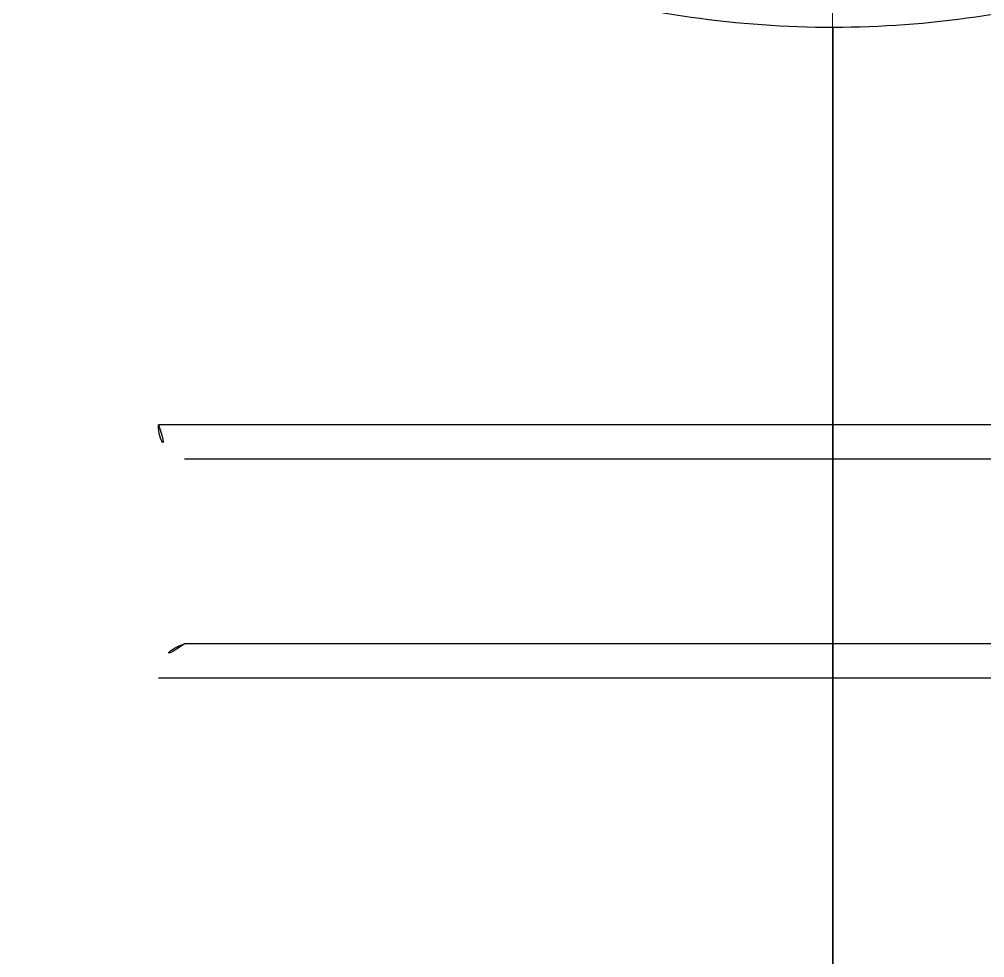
# Model space of a CAD drawing. Extents: x 16296660632 to 16296678186, y -37409619871 to -37409616409.
# Drawn here: x 16296676290.93 to 16296676304.54, y -37409617030.73 to -37409617017.5 of the extents above; entities that cross this region are included whole.
import ezdxf

# ---------------------------------------------------------------- set-up
doc = ezdxf.new("R2010")
doc.units = 0
doc.header["$LTSCALE"] = 10
doc.header["$MEASUREMENT"] = 0
doc.linetypes.add('CENTER2', pattern=[28.575, 19.05, -3.175, 3.175, -3.175])
doc.layers.get('0').update_dxf_attribs({"linetype": 'CONTINUOUS'})
doc.layers.add('Cneter', color=1, linetype='CENTER2', lineweight=13)

msp = doc.modelspace()

# ---------------------------------------------------------------- linework, layer by layer
at = {"ltscale": 0.5}
for p, q in [((16296676302.3965, -37409617017.618851), (16296676302.39365, -37409617048.629936)), ((16296676311.891911, -37409617023.219688), (16296676292.891911, -37409617023.219688)), ((16296676311.52132, -37409617023.702637), (16296676293.262501, -37409617023.702637)), ((16296676311.52132, -37409617026.307899), (16296676293.262501, -37409617026.307899)), ((16296676311.891911, -37409617026.790863), (16296676292.891911, -37409617026.790863))]:
    msp.add_line(p, q, dxfattribs=at)
for centre, start, end in [((16296676293.391911, -37409617023.219688), 180, 254.9999896), ((16296676293.391911, -37409617026.790863), 105.0000104, 180)]:
    msp.add_arc(centre, 0.5, start, end, dxfattribs=at)
msp.add_open_spline([(16296676313.858841, -37409617013.390831), (16296676313.32159, -37409617013.755493), (16296676311.95472, -37409617014.622643), (16296676310.027901, -37409617015.671921), (16296676308.045811, -37409617016.529282), (16296676306.2981, -37409617017.113281), (16296676304.39826, -37409617017.519562), (16296676302.4055, -37409617017.668228), (16296676300.412069, -37409617017.523453), (16296676298.5105, -37409617017.120163), (16296676296.7605, -37409617016.537987), (16296676294.774799, -37409617015.681419), (16296676292.842871, -37409617014.630943), (16296676291.472059, -37409617013.761879), (16296676290.93257, -37409617013.395981)], degree=3, knots=[0, 0, 0, 0, 0.078591019, 0.195842128, 0.265097473, 0.339750801, 0.418517006, 0.499634124, 0.580767726, 0.659578063, 0.734295824, 0.803632174, 0.921099801, 1, 1, 1, 1], dxfattribs=at)
at = {"layer": 'Cneter', "lineweight": 5, "ltscale": 0.5}
msp.add_line((16296676302.391911, -37409616566.340027), (16296676302.391911, -37409617650.434242), dxfattribs=at)

doc.saveas('drawing.dxf')
